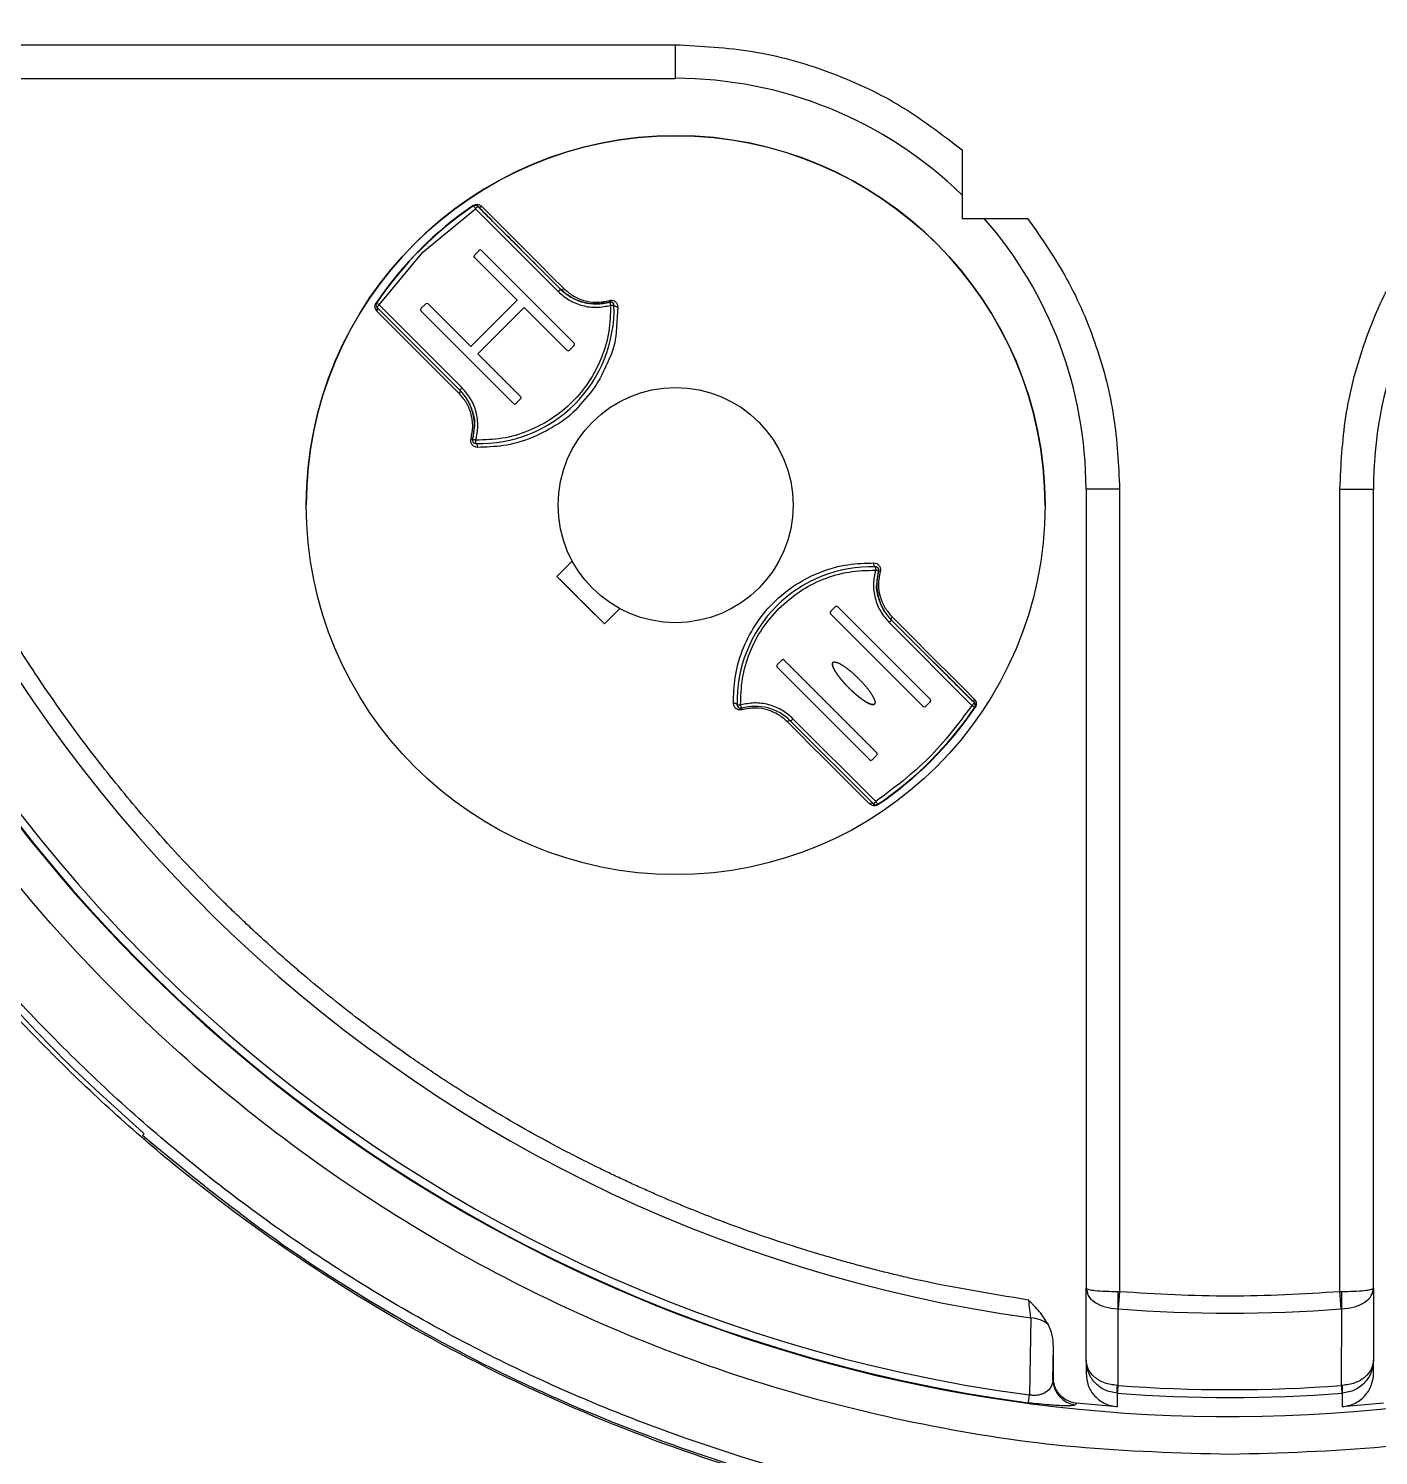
# Model space of a CAD drawing. Header units: millimetres. Extents: x 2016 to 4452, y 736 to 2459.
# Drawn here: x 2653.6 to 2734, y 2129.3 to 2214.3 of the extents above; entities that cross this region are included whole.
import ezdxf

# ---------------------------------------------------------------- set-up
doc = ezdxf.new("R2010")
doc.units = ezdxf.units.MM

msp = doc.modelspace()

# ---------------------------------------------------------------- linework, layer by layer
at = {"color": 7, "linetype": 'Continuous', "lineweight": 25}
for p, q in [((2641.417, 2213.337), (2692.109, 2213.337)), ((2692.109, 2213.337), (2692.109, 2211.337)), ((2641.618, 2211.337), (2692.109, 2211.337)), ((2709.191, 2207.086), (2709.191, 2203)), ((2677.072, 2200.983), (2680.21, 2203.572)), ((2680.098, 2203.738), (2680.085, 2203.758)), ((2680.098, 2203.738), (2680.098, 2203.738)), ((2680.21, 2203.572), (2685.143, 2198.64)), ((2680.352, 2203.714), (2685.284, 2198.781)), ((2680.352, 2203.714), (2680.352, 2203.714)), ((2709.191, 2203), (2713.091, 2203)), ((2674.483, 2197.845), (2677.072, 2200.983)), ((2680.148, 2200.806), (2680.43, 2201.089)), ((2680.572, 2201.089), (2686.087, 2195.574)), ((2682.693, 2198.119), (2680.148, 2200.665)), ((2680.148, 2200.665), (2680.148, 2200.665)), ((2682.693, 2198.119), (2680.148, 2200.665)), ((2685.284, 2198.781), (2685.284, 2198.781)), ((2674.345, 2197.468), (2674.246, 2197.645)), ((2674.283, 2197.845), (2674.283, 2197.845)), ((2674.317, 2197.957), (2674.297, 2197.97)), ((2674.317, 2197.957), (2674.317, 2197.957)), ((2679.274, 2192.771), (2674.341, 2197.703)), ((2679.415, 2192.912), (2674.483, 2197.845)), ((2676.966, 2197.624), (2677.248, 2197.907)), ((2682.481, 2191.968), (2676.966, 2197.483)), ((2676.966, 2197.483), (2676.966, 2197.483)), ((2682.481, 2191.968), (2676.966, 2197.483)), ((2677.39, 2197.907), (2679.935, 2195.362)), ((2679.935, 2195.362), (2682.693, 2198.119)), ((2683.117, 2197.695), (2680.36, 2194.937)), ((2683.117, 2197.695), (2680.36, 2194.937)), ((2682.693, 2198.119), (2682.693, 2198.119)), ((2685.663, 2195.149), (2683.117, 2197.695)), ((2683.117, 2197.695), (2683.117, 2197.695)), ((2685.663, 2195.149), (2683.117, 2197.695)), ((2688.466, 2197.58), (2688.466, 2197.58)), ((2688.69, 2197.735), (2688.59, 2196.224)), ((2680.36, 2194.937), (2682.905, 2192.392)), ((2680.36, 2194.937), (2680.36, 2194.937)), ((2685.663, 2195.149), (2685.663, 2195.149)), ((2686.087, 2195.432), (2685.804, 2195.149)), ((2686.087, 2195.432), (2685.804, 2195.149)), ((2685.804, 2195.149), (2685.804, 2195.149)), ((2686.087, 2195.432), (2686.087, 2195.432)), ((2682.905, 2192.25), (2682.622, 2191.968)), ((2682.905, 2192.25), (2682.622, 2191.968)), ((2682.905, 2192.25), (2682.905, 2192.25)), ((2682.481, 2191.968), (2682.481, 2191.968)), ((2682.622, 2191.968), (2682.622, 2191.968)), ((2680.151, 2190.646), (2680.043, 2189.846)), ((2680.036, 2189.793), (2680.036, 2189.793)), ((2680.23, 2189.592), (2680.236, 2189.792)), ((2716.573, 2186.874), (2716.573, 2139.296)), ((2718.573, 2186.874), (2718.573, 2139.096)), ((2731.694, 2139.096), (2731.694, 2186.874)), ((2733.694, 2139.296), (2733.694, 2186.874)), ((2670.133, 2185.945), (2670.133, 2185.945)), ((2714.133, 2185.898), (2714.133, 2185.898)), ((2685.062, 2181.679), (2685.975, 2182.593)), ((2685.975, 2182.593), (2685.975, 2182.593)), ((2704.036, 2182.251), (2704.03, 2182.051)), ((2704.23, 2182.051), (2704.23, 2182.051)), ((2685.062, 2181.679), (2687.89, 2178.851)), ((2704.115, 2181.197), (2704.223, 2181.998)), ((2688.804, 2179.764), (2687.89, 2178.851)), ((2687.89, 2178.851), (2688.804, 2179.764)), ((2688.804, 2179.764), (2688.804, 2179.764)), ((2701.361, 2179.593), (2701.644, 2179.876)), ((2701.785, 2179.876), (2707.3, 2174.361)), ((2687.89, 2178.851), (2687.89, 2178.851)), ((2706.876, 2173.936), (2701.361, 2179.452)), ((2701.361, 2179.452), (2701.361, 2179.452)), ((2706.876, 2173.936), (2701.361, 2179.452)), ((2704.851, 2178.932), (2709.783, 2173.999)), ((2704.992, 2179.073), (2709.925, 2174.14)), ((2704.992, 2179.073), (2704.992, 2179.073)), ((2698.179, 2176.411), (2698.462, 2176.694)), ((2703.694, 2170.754), (2698.179, 2176.27)), ((2698.179, 2176.27), (2698.179, 2176.27)), ((2703.694, 2170.754), (2698.179, 2176.27)), ((2698.603, 2176.694), (2704.119, 2171.179)), ((2709.921, 2174.376), (2710.027, 2174.185)), ((2695.8, 2174.263), (2695.8, 2174.263)), ((2706.876, 2173.936), (2706.876, 2173.936)), ((2707.3, 2174.219), (2707.018, 2173.936)), ((2707.3, 2174.219), (2707.018, 2173.936)), ((2707.018, 2173.936), (2707.018, 2173.936)), ((2707.3, 2174.219), (2707.3, 2174.219)), ((2709.925, 2174.14), (2709.925, 2174.14)), ((2709.969, 2173.873), (2709.949, 2173.887)), ((2709.983, 2173.999), (2709.983, 2173.999)), ((2703.914, 2168.13), (2698.982, 2173.063)), ((2704.056, 2168.271), (2699.123, 2173.204)), ((2704.119, 2171.037), (2703.836, 2170.754)), ((2704.119, 2171.037), (2703.836, 2170.754)), ((2704.119, 2171.037), (2704.119, 2171.037)), ((2703.694, 2170.754), (2703.694, 2170.754)), ((2703.836, 2170.754), (2703.836, 2170.754)), ((2703.857, 2168.035), (2703.679, 2168.134)), ((2704.168, 2168.106), (2704.181, 2168.086)), ((2660.491, 2148.49), (2660.379, 2148.379)), ((2716.573, 2139.296), (2716.627, 2139.25)), ((2716.573, 2139.296), (2716.64, 2139.075)), ((2716.573, 2135.017), (2716.573, 2139.296)), ((2718.465, 2139.098), (2718.573, 2139.096)), ((2718.573, 2139.096), (2718.492, 2138.067)), ((2731.694, 2139.096), (2731.802, 2139.098)), ((2731.775, 2138.067), (2731.694, 2139.096)), ((2733.694, 2139.296), (2733.694, 2135.017)), ((2718.492, 2138.067), (2718.465, 2138.068)), ((2718.465, 2138.068), (2718.47, 2133.499)), ((2731.802, 2138.068), (2731.775, 2138.067)), ((2731.796, 2133.499), (2731.802, 2138.068)), ((2713.287, 2137.523), (2713.205, 2132.937)), ((2714.601, 2133.846), (2714.633, 2135.811)), ((2714.633, 2133.941), (2714.633, 2135.811)), ((2716.573, 2135.017), (2716.573, 2134.231)), ((2733.694, 2134.231), (2733.694, 2135.017)), ((2718.47, 2133.499), (2718.424, 2133.501)), ((2718.424, 2133.036), (2718.436, 2133.035)), ((2718.424, 2133.036), (2718.426, 2132.234)), ((2731.843, 2133.501), (2731.796, 2133.499)), ((2731.831, 2133.035), (2731.843, 2133.036)), ((2731.841, 2132.234), (2731.843, 2133.036)), ((2715.982, 2132.447), (2715.95, 2132.356)), ((2718.426, 2132.234), (2715.982, 2132.447)), ((2734.285, 2132.447), (2731.841, 2132.234))]:
    msp.add_line(p, q, dxfattribs=at)
at = {"color": 7, "linetype": 'Continuous', "lineweight": 25, "flags": 128}
for points in [[(2680.098, 2203.738), (2680.1, 2203.735), (2680.107, 2203.725), (2680.117, 2203.71), (2680.131, 2203.689), (2680.148, 2203.664), (2680.167, 2203.636), (2680.188, 2203.604), (2680.21, 2203.572)], [(2680.352, 2203.714), (2680.349, 2203.711), (2680.341, 2203.703), (2680.328, 2203.69), (2680.31, 2203.672), (2680.289, 2203.651), (2680.264, 2203.626), (2680.238, 2203.6), (2680.21, 2203.572)], [(2680.587, 2203.71), (2681.07, 2203.228), (2681.592, 2202.705), (2682.153, 2202.144), (2682.751, 2201.546), (2683.385, 2200.912), (2684.052, 2200.245), (2684.751, 2199.546), (2685.48, 2198.817)], [(2685.284, 2198.781), (2685.282, 2198.778), (2685.273, 2198.77), (2685.26, 2198.757), (2685.243, 2198.74), (2685.221, 2198.718), (2685.197, 2198.694), (2685.17, 2198.667), (2685.143, 2198.64)], [(2685.284, 2198.781), (2685.3, 2198.769), (2685.32, 2198.762), (2685.343, 2198.759), (2685.369, 2198.762), (2685.396, 2198.769), (2685.424, 2198.781), (2685.453, 2198.797), (2685.48, 2198.817)], [(2674.317, 2197.957), (2674.32, 2197.954), (2674.33, 2197.948), (2674.345, 2197.938), (2674.365, 2197.924), (2674.391, 2197.907), (2674.419, 2197.887), (2674.45, 2197.866), (2674.483, 2197.845)], [(2674.341, 2197.703), (2674.344, 2197.706), (2674.352, 2197.714), (2674.365, 2197.727), (2674.383, 2197.745), (2674.404, 2197.766), (2674.429, 2197.79), (2674.455, 2197.817), (2674.483, 2197.845)], [(2679.238, 2192.575), (2678.509, 2193.304), (2677.81, 2194.003), (2677.143, 2194.67), (2676.509, 2195.303), (2675.911, 2195.902), (2675.35, 2196.463), (2674.827, 2196.985), (2674.345, 2197.468)], [(2688.209, 2198.012), (2688.21, 2198.008), (2688.213, 2197.997), (2688.218, 2197.979), (2688.225, 2197.955), (2688.233, 2197.926), (2688.242, 2197.893), (2688.252, 2197.857), (2688.262, 2197.819)], [(2688.262, 2197.819), (2688.301, 2197.82), (2688.339, 2197.821), (2688.373, 2197.822), (2688.404, 2197.823), (2688.429, 2197.824), (2688.447, 2197.825), (2688.458, 2197.825), (2688.462, 2197.825)], [(2688.69, 2197.735), (2688.648, 2197.733), (2688.606, 2197.736), (2688.567, 2197.743), (2688.532, 2197.754), (2688.503, 2197.768), (2688.481, 2197.785), (2688.467, 2197.805), (2688.462, 2197.825)], [(2679.274, 2192.771), (2679.286, 2192.754), (2679.293, 2192.735), (2679.295, 2192.711), (2679.293, 2192.686), (2679.286, 2192.659), (2679.274, 2192.63), (2679.258, 2192.602), (2679.238, 2192.575)], [(2679.274, 2192.771), (2679.277, 2192.773), (2679.285, 2192.781), (2679.298, 2192.794), (2679.315, 2192.812), (2679.337, 2192.833), (2679.361, 2192.858), (2679.388, 2192.884), (2679.415, 2192.912)], [(2680.043, 2189.846), (2680.047, 2189.845), (2680.058, 2189.842), (2680.075, 2189.837), (2680.099, 2189.83), (2680.129, 2189.822), (2680.162, 2189.813), (2680.198, 2189.803), (2680.236, 2189.792)], [(2680.23, 2189.592), (2680.25, 2189.587), (2680.27, 2189.574), (2680.287, 2189.552), (2680.301, 2189.523), (2680.312, 2189.488), (2680.319, 2189.448), (2680.322, 2189.407), (2680.32, 2189.364)], [(2718.573, 2186.874), (2718.182, 2186.874), (2717.807, 2186.874), (2717.461, 2186.874), (2717.158, 2186.874), (2716.91, 2186.874), (2716.725, 2186.874), (2716.611, 2186.874), (2716.573, 2186.874)], [(2731.694, 2186.874), (2732.085, 2186.874), (2732.46, 2186.874), (2732.806, 2186.874), (2733.109, 2186.874), (2733.357, 2186.874), (2733.542, 2186.874), (2733.656, 2186.874), (2733.694, 2186.874)], [(2704.036, 2182.251), (2704.016, 2182.256), (2703.997, 2182.27), (2703.979, 2182.292), (2703.965, 2182.321), (2703.954, 2182.356), (2703.947, 2182.395), (2703.944, 2182.437), (2703.946, 2182.479)], [(2704.223, 2181.998), (2704.219, 2181.999), (2704.208, 2182.002), (2704.191, 2182.007), (2704.167, 2182.013), (2704.137, 2182.021), (2704.104, 2182.031), (2704.068, 2182.041), (2704.03, 2182.051)], [(2687.89, 2178.851), (2687.537, 2179.204), (2687.184, 2179.557), (2686.83, 2179.911), (2686.476, 2180.265), (2686.122, 2180.619), (2685.768, 2180.973), (2685.415, 2181.326), (2685.062, 2181.679)], [(2704.992, 2179.073), (2704.99, 2179.07), (2704.981, 2179.062), (2704.968, 2179.049), (2704.951, 2179.032), (2704.929, 2179.01), (2704.905, 2178.986), (2704.878, 2178.959), (2704.851, 2178.932)], [(2704.992, 2179.073), (2704.98, 2179.089), (2704.973, 2179.109), (2704.971, 2179.132), (2704.973, 2179.158), (2704.98, 2179.185), (2704.992, 2179.213), (2705.008, 2179.241), (2705.028, 2179.269)], [(2705.028, 2179.269), (2705.757, 2178.54), (2706.456, 2177.841), (2707.123, 2177.174), (2707.757, 2176.54), (2708.355, 2175.942), (2708.916, 2175.381), (2709.439, 2174.858), (2709.921, 2174.376)], [(2695.804, 2174.018), (2695.799, 2174.039), (2695.785, 2174.058), (2695.763, 2174.076), (2695.734, 2174.09), (2695.699, 2174.101), (2695.66, 2174.108), (2695.618, 2174.111), (2695.576, 2174.109)], [(2695.804, 2174.018), (2695.808, 2174.019), (2695.819, 2174.019), (2695.837, 2174.019), (2695.862, 2174.02), (2695.893, 2174.021), (2695.927, 2174.022), (2695.965, 2174.023), (2696.004, 2174.024)], [(2696.057, 2173.832), (2696.056, 2173.835), (2696.053, 2173.846), (2696.048, 2173.864), (2696.042, 2173.888), (2696.033, 2173.917), (2696.024, 2173.951), (2696.014, 2173.987), (2696.004, 2174.024)], [(2709.925, 2174.14), (2709.922, 2174.138), (2709.914, 2174.13), (2709.901, 2174.117), (2709.883, 2174.099), (2709.862, 2174.077), (2709.838, 2174.053), (2709.811, 2174.027), (2709.783, 2173.999)], [(2709.783, 2173.999), (2709.816, 2173.977), (2709.847, 2173.956), (2709.876, 2173.937), (2709.901, 2173.92), (2709.921, 2173.906), (2709.937, 2173.895), (2709.946, 2173.889), (2709.949, 2173.887)], [(2698.982, 2173.063), (2698.966, 2173.074), (2698.946, 2173.082), (2698.923, 2173.084), (2698.897, 2173.082), (2698.87, 2173.074), (2698.842, 2173.062), (2698.814, 2173.046), (2698.786, 2173.026)], [(2703.679, 2168.134), (2703.197, 2168.616), (2702.674, 2169.138), (2702.113, 2169.7), (2701.515, 2170.298), (2700.881, 2170.931), (2700.214, 2171.599), (2699.515, 2172.298), (2698.786, 2173.026)], [(2698.982, 2173.063), (2698.985, 2173.065), (2698.993, 2173.073), (2699.006, 2173.086), (2699.023, 2173.104), (2699.045, 2173.125), (2699.069, 2173.15), (2699.096, 2173.176), (2699.123, 2173.204)], [(2703.914, 2168.13), (2703.917, 2168.133), (2703.925, 2168.141), (2703.938, 2168.154), (2703.956, 2168.171), (2703.977, 2168.193), (2704.002, 2168.217), (2704.028, 2168.244), (2704.056, 2168.271)], [(2704.168, 2168.106), (2704.166, 2168.109), (2704.159, 2168.118), (2704.149, 2168.134), (2704.135, 2168.154), (2704.118, 2168.179), (2704.099, 2168.208), (2704.078, 2168.239), (2704.056, 2168.271)], [(2714.633, 2133.941), (2714.615, 2133.888), (2714.601, 2133.846)], [(2713.144, 2132.475), (2713.146, 2132.489), (2713.149, 2132.517), (2713.155, 2132.557), (2713.162, 2132.61), (2713.17, 2132.675), (2713.18, 2132.751), (2713.192, 2132.839), (2713.205, 2132.937)], [(2718.47, 2133.499), (2718.463, 2133.401), (2718.457, 2133.313), (2718.451, 2133.236), (2718.446, 2133.17), (2718.442, 2133.117), (2718.439, 2133.076), (2718.437, 2133.049), (2718.436, 2133.035)], [(2731.831, 2133.035), (2731.83, 2133.049), (2731.828, 2133.076), (2731.825, 2133.117), (2731.821, 2133.17), (2731.816, 2133.236), (2731.81, 2133.313), (2731.804, 2133.401), (2731.796, 2133.499)]]:
    msp.add_lwpolyline(points, dxfattribs=at)
at = {"color": 7, "linetype": 'Continuous', "lineweight": 25}
for radius in [22, 7]:
    msp.add_circle((2692.133, 2185.922), radius, dxfattribs=at)
for centre, radius, start, end in [((2725.133, 2223.127), 91.48, 295.79271, 180), ((2725.133, 2223.127), 90.341, 353.64897, 186.35103), ((2725.133, 2223.127), 89.875, 353.64897, 186.35103), ((2725.133, 2223.127), 85.319, 353.33017, 186.66983), ((2725.133, 2223.127), 91.48, 180, 290.22656), ((2692.109, 2186.874), 24.464, 45.7131, 90), ((2725.133, 2223.127), 90.976, 188.79238, 262.46584), ((2725.133, 2223.127), 86.42, 189.2043, 262.12076), ((2725.133, 2223.127), 91.441, 188.79238, 262.46584), ((2692.133, 2185.922), 22, 359.93876, 179.93876), ((2692.133, 2185.922), 21.524, 124.039, 145.96101), ((2692.133, 2185.922), 21.5, 124.039, 145.96101), ((2692.133, 2185.922), 21.5, 124.039, 145.96101), ((2680.21, 2203.572), 0.2, 45, 124.039), ((2680.472, 2203.85), 0.182, 228.62275, 309.53632), ((2692.109, 2186.874), 24.464, 0, 41.23805), ((2758.158, 2186.874), 24.464, 138.76195, 180), ((2680.218, 2200.736), 0.1, 135, 225), ((2680.218, 2200.736), 0.1, 179.93876, 225), ((2680.501, 2201.018), 0.1, 45, 135), ((2687.406, 2200.902), 3, 225, 285.53097), ((2674.483, 2197.845), 0.2, 145.96101, 225), ((2674.204, 2197.583), 0.182, 320.52206, 40.08436), ((2677.036, 2197.554), 0.1, 135, 225), ((2677.036, 2197.554), 0.1, 179.93876, 225), ((2677.319, 2197.836), 0.1, 45, 135), ((2680.466, 2197.589), 8, 268.3094, 1.69061), ((2687.529, 2197.905), 0.689, 8.91012, 16.87572), ((2688.262, 2197.819), 0.2, 45, 105.53097), ((2688.262, 2197.819), 0.2, 1.69061, 45), ((2685.734, 2195.22), 0.1, 225, 315), ((2685.734, 2195.22), 0.1, 225, 315), ((2686.017, 2195.503), 0.1, 315, 45), ((2686.017, 2195.503), 0.1, 315, 359.93876), ((2677.153, 2190.649), 3, 344.46904, 45), ((2682.835, 2192.321), 0.1, 315, 45), ((2682.835, 2192.321), 0.1, 315, 359.93876), ((2682.552, 2192.038), 0.1, 225, 315), ((2682.552, 2192.038), 0.1, 225, 315), ((2680.15, 2190.526), 0.689, 253.12457, 261.08826), ((2680.236, 2189.792), 0.2, 164.46904, 225), ((2680.236, 2189.792), 0.2, 225, 268.3094), ((2703.8, 2174.254), 8, 88.3094, 181.69061), ((2704.03, 2182.051), 0.2, 45, 88.3094), ((2704.03, 2182.051), 0.2, 344.46904, 45), ((2707.114, 2181.194), 3, 164.46904, 225), ((2704.117, 2181.317), 0.688, 73.124, 81.09101), ((2701.431, 2179.522), 0.1, 135, 225), ((2701.431, 2179.522), 0.1, 179.93876, 225), ((2701.714, 2179.805), 0.1, 45, 135), ((2698.25, 2176.34), 0.1, 135, 225), ((2698.25, 2176.34), 0.1, 179.93876, 225), ((2698.532, 2176.623), 0.1, 45, 135), ((2710.061, 2174.26), 0.182, 140.46383, 221.37738), ((2696.004, 2174.024), 0.2, 181.69061, 225), ((2696.004, 2174.024), 0.2, 225, 285.53097), ((2696.861, 2170.941), 3, 45, 105.53097), ((2696.738, 2173.938), 0.689, 188.91062, 196.87572), ((2692.133, 2185.922), 21.5, 304.039, 325.96101), ((2692.133, 2185.922), 21.524, 304.039, 325.96101), ((2706.947, 2174.007), 0.1, 225, 315), ((2706.947, 2174.007), 0.1, 225, 315), ((2707.23, 2174.29), 0.1, 315, 45), ((2707.23, 2174.29), 0.1, 315, 359.93876), ((2709.783, 2173.999), 0.2, 325.96101, 45), ((2704.048, 2171.108), 0.1, 315, 45), ((2704.048, 2171.108), 0.1, 315, 359.93876), ((2703.765, 2170.825), 0.1, 225, 315), ((2703.765, 2170.825), 0.1, 225, 315), ((2703.795, 2167.993), 0.182, 49.91552, 129.47781), ((2704.056, 2168.271), 0.2, 225, 304.039), ((2739.8, 2138.583), 21.341, 178.61808, 181.38192), ((2710.467, 2138.583), 21.341, 358.61808, 1.3819), ((2725.133, 2223.127), 85.319, 265.53552, 274.46448), ((2713.203, 2135.754), 1.772, 50.3646, 87.29391), ((2716.101, 2133.849), 1.5, 180.08872, 264.21159), ((2721.133, 2133.269), 2.719, 175.08834, 184.91166), ((2725.133, 2223.127), 90.341, 265.74841, 274.25159), ((2725.133, 2223.127), 89.875, 265.74841, 274.25159), ((2729.134, 2133.269), 2.719, 355.08834, 4.91166)]:
    msp.add_arc(centre, radius, start, end, dxfattribs=at)
for points in [[(2725.133, 2307.414), (2722.171, 2307.323), (2716.245, 2307.143), (2707.456, 2305.688), (2698.863, 2303.383), (2690.562, 2300.168), (2682.645, 2296.102), (2675.2, 2291.224), (2668.31, 2285.59), (2662.051, 2279.263), (2656.493, 2272.311), (2651.697, 2264.813), (2647.717, 2256.852), (2644.599, 2248.516), (2642.37, 2239.898), (2641.078, 2231.095), (2640.654, 2222.197), (2641.163, 2216.29), (2641.417, 2213.337)], [(2808.85, 2213.337), (2809.104, 2216.29), (2809.613, 2222.197), (2809.189, 2231.095), (2807.897, 2239.898), (2805.668, 2248.516), (2802.55, 2256.852), (2798.57, 2264.813), (2793.774, 2272.311), (2788.216, 2279.263), (2781.957, 2285.59), (2775.067, 2291.224), (2767.622, 2296.102), (2759.705, 2300.168), (2751.404, 2303.383), (2742.811, 2305.688), (2734.022, 2307.143), (2728.096, 2307.323), (2725.133, 2307.414)], [(2725.133, 2129.387), (2722.066, 2129.474), (2715.931, 2129.648), (2706.816, 2131.052), (2697.878, 2133.277), (2689.203, 2136.385), (2680.874, 2140.323), (2672.97, 2145.06), (2665.57, 2150.549), (2658.742, 2156.737), (2652.555, 2163.564), (2647.066, 2170.965), (2642.329, 2178.868), (2638.39, 2187.197), (2635.282, 2195.873), (2633.057, 2204.811), (2631.654, 2213.925), (2631.48, 2220.06), (2631.393, 2223.128)], [(2818.874, 2223.128), (2818.787, 2220.06), (2818.613, 2213.925), (2817.21, 2204.811), (2814.985, 2195.873), (2811.877, 2187.197), (2807.938, 2178.868), (2803.201, 2170.965), (2797.712, 2163.564), (2791.525, 2156.737), (2784.697, 2150.549), (2777.297, 2145.06), (2769.393, 2140.323), (2761.064, 2136.385), (2752.389, 2133.277), (2743.451, 2131.052), (2734.336, 2129.648), (2728.201, 2129.474), (2725.133, 2129.387)], [(2692.109, 2213.337), (2693.657, 2213.259), (2696.752, 2213.104), (2701.244, 2211.836), (2705.493, 2209.905), (2707.958, 2208.026), (2709.191, 2207.086)], [(2714.344, 2125.454), (2710.692, 2125.978), (2703.389, 2127.026), (2692.746, 2130.146), (2682.503, 2134.354), (2672.802, 2139.709), (2663.763, 2146.114), (2655.501, 2153.495), (2648.12, 2161.757), (2641.715, 2170.797), (2636.36, 2180.497), (2632.152, 2190.74), (2629.032, 2201.383), (2627.984, 2208.687), (2627.46, 2212.338)], [(2707.801, 2125.657), (2704.507, 2126.343), (2697.919, 2127.716), (2688.367, 2131.037), (2679.183, 2135.241), (2670.48, 2140.376), (2662.343, 2146.366), (2654.859, 2153.153), (2648.103, 2160.667), (2642.149, 2168.829), (2637.05, 2177.554), (2632.886, 2186.755), (2629.606, 2196.321), (2628.262, 2202.916), (2627.589, 2206.213)], [(2685.284, 2198.781), (2684.32, 2199.745), (2682.391, 2201.674), (2681.031, 2203.034), (2680.352, 2203.714)], [(2713.091, 2203), (2713.918, 2201.812), (2715.572, 2199.437), (2717.262, 2195.423), (2718.369, 2191.21), (2718.505, 2188.319), (2718.573, 2186.874)], [(2731.694, 2186.874), (2731.762, 2188.319), (2731.898, 2191.21), (2733.005, 2195.423), (2734.695, 2199.437), (2736.348, 2201.812), (2737.175, 2203)], [(2709.925, 2174.14), (2709.245, 2174.82), (2707.885, 2176.18), (2705.957, 2178.109), (2704.992, 2179.073)], [(2709.783, 2173.999), (2708.966, 2172.907), (2707.332, 2170.723), (2705.148, 2169.089), (2704.056, 2168.271)], [(2650.496, 2158.485), (2652.072, 2156.73), (2655.225, 2153.219), (2658.735, 2150.066), (2660.491, 2148.49)], [(2708.105, 2125.708), (2705.192, 2126.296), (2699.364, 2127.472), (2690.87, 2130.224), (2682.641, 2133.672), (2674.77, 2137.872), (2667.269, 2142.717), (2662.676, 2146.492), (2660.379, 2148.379)], [(2718.573, 2139.096), (2720.76, 2138.968), (2725.133, 2138.712), (2729.507, 2138.968), (2731.694, 2139.096)]]:
    msp.add_open_spline(points, degree=3, dxfattribs=at)
for points, knots in [([(2713.159, 2138.584), (2710.78, 2138.974), (2708.088, 2139.415), (2705.128, 2140.115), (2704.209, 2140.341), (2703.292, 2140.579), (2702.378, 2140.826), (2701.466, 2141.084), (2700.828, 2141.272), (2700.223, 2141.454), (2699.174, 2141.776), (2697.592, 2142.294), (2695.811, 2142.927), (2694.265, 2143.509), (2693.022, 2144.004), (2691.991, 2144.433), (2691.2, 2144.771), (2690.412, 2145.117), (2689.627, 2145.471), (2688.846, 2145.832), (2688.301, 2146.092), (2687.782, 2146.342), (2686.717, 2146.863), (2685.018, 2147.736), (2683.008, 2148.844), (2680.813, 2150.126), (2678.58, 2151.526), (2676.508, 2152.928), (2675.265, 2153.812), (2674.204, 2154.588), (2673.039, 2155.463), (2671.516, 2156.663), (2670.249, 2157.709), (2669.237, 2158.576), (2668.468, 2159.25), (2667.707, 2159.933), (2666.954, 2160.625), (2666.21, 2161.327), (2665.697, 2161.822), (2665.243, 2162.266), (2663.775, 2163.715), (2661.405, 2166.229), (2658.417, 2169.779), (2655.811, 2173.21), (2653.49, 2176.613), (2651.233, 2180.279), (2648.447, 2185.359), (2645.393, 2192.203), (2642.591, 2200.539), (2641.462, 2206.282), (2640.898, 2209.153)], [0, 0, 0, 0, 0.066905, 0.07567, 0.084434, 0.093199, 0.101963, 0.110727, 0.119491, 0.120425, 0.128278, 0.149963, 0.166623, 0.180753, 0.195817, 0.203781, 0.211745, 0.219709, 0.227673, 0.235637, 0.243601, 0.24445, 0.251616, 0.276532, 0.297465, 0.315335, 0.34708, 0.370638, 0.384759, 0.389435, 0.407138, 0.425205, 0.443272, 0.452736, 0.4622, 0.471663, 0.481127, 0.490591, 0.500054, 0.500928, 0.50821, 0.557321, 0.596775, 0.636995, 0.676885, 0.711064, 0.756485, 0.837657, 0.918828, 1, 1, 1, 1]), ([(2680.085, 2203.758), (2680.098, 2203.766), (2680.125, 2203.783), (2680.185, 2203.809), (2680.285, 2203.832), (2680.447, 2203.818), (2680.531, 2203.753), (2680.587, 2203.71)], [0, 0, 0, 0, 0.057749, 0.117154, 0.251526, 0.501174, 1, 1, 1, 1]), ([(2680.352, 2203.714), (2680.327, 2203.733), (2680.289, 2203.764), (2680.214, 2203.775), (2680.159, 2203.768), (2680.125, 2203.754), (2680.109, 2203.745), (2680.102, 2203.74), (2680.098, 2203.738)], [0, 0, 0, 0, 0.500032, 0.773163, 0.911126, 0.959646, 0.980448, 1, 1, 1, 1]), ([(2685.143, 2198.64), (2685.353, 2198.458), (2685.782, 2198.09), (2686.583, 2197.775), (2687.436, 2197.655), (2687.99, 2197.765), (2688.262, 2197.819)], [0, 0, 0, 0, 0.245589, 0.5, 0.754411, 1, 1, 1, 1]), ([(2688.209, 2198.012), (2687.937, 2197.96), (2687.376, 2197.852), (2686.572, 2197.989), (2685.845, 2198.295), (2685.478, 2198.613), (2685.284, 2198.781)], [0, 0, 0, 0, 0.242664, 0.499933, 0.73499, 1, 1, 1, 1]), ([(2685.48, 2198.817), (2685.647, 2198.671), (2685.98, 2198.379), (2686.641, 2198.092), (2687.4, 2197.957), (2687.925, 2198.056), (2688.187, 2198.105)], [0, 0, 0, 0, 0.24976, 0.500155, 0.750188, 1, 1, 1, 1]), ([(2674.246, 2197.645), (2674.244, 2197.65), (2674.223, 2197.685), (2674.225, 2197.771), (2674.245, 2197.869), (2674.271, 2197.93), (2674.288, 2197.957), (2674.297, 2197.97)], [0, 0, 0, 0, 0.064166, 0.529622, 0.780974, 0.892035, 1, 1, 1, 1]), ([(2688.262, 2197.819), (2688.247, 2197.294), (2688.217, 2196.234), (2687.763, 2194.69), (2687.026, 2193.269), (2686.018, 2192.036), (2684.786, 2191.029), (2683.365, 2190.292), (2681.821, 2189.838), (2680.76, 2189.808), (2680.236, 2189.792)], [0, 0, 0, 0, 0.123694, 0.25, 0.376306, 0.5, 0.623694, 0.75, 0.876306, 1, 1, 1, 1]), ([(2688.187, 2198.105), (2688.219, 2198.112), (2688.284, 2198.125), (2688.38, 2198.114), (2688.468, 2198.083), (2688.569, 2198.019), (2688.664, 2197.904), (2688.682, 2197.791), (2688.69, 2197.735)], [0, 0, 0, 0, 0.123692, 0.250213, 0.373441, 0.501044, 0.749966, 1, 1, 1, 1]), ([(2688.462, 2197.825), (2688.462, 2197.834), (2688.46, 2197.86), (2688.444, 2197.911), (2688.409, 2197.961), (2688.357, 2197.998), (2688.308, 2198.016), (2688.258, 2198.022), (2688.224, 2198.015), (2688.209, 2198.012)], [0, 0, 0, 0, 0.085805, 0.25106, 0.500516, 0.655876, 0.788505, 0.901538, 1, 1, 1, 1]), ([(2688.59, 2196.224), (2688.589, 2196.209), (2688.555, 2195.679), (2688.416, 2195.104), (2688.157, 2194.593), (2688.154, 2194.586)], [0, 0, 0, 0, 0.026888, 0.987039, 1, 1, 1, 1]), ([(2688.154, 2194.586), (2687.929, 2194.074), (2687.48, 2193.053), (2686.712, 2192.194), (2686.33, 2191.765)], [0, 0, 0, 0, 0.501469, 1, 1, 1, 1]), ([(2679.95, 2189.867), (2679.999, 2190.13), (2680.098, 2190.655), (2679.963, 2191.414), (2679.676, 2192.075), (2679.384, 2192.408), (2679.238, 2192.575)], [0, 0, 0, 0, 0.249812, 0.499845, 0.75024, 1, 1, 1, 1]), ([(2679.274, 2192.771), (2679.444, 2192.576), (2679.764, 2192.21), (2680.052, 2191.482), (2680.191, 2190.943), (2680.151, 2190.651), (2680.151, 2190.646)], [0, 0, 0, 0, 0.348132, 0.656893, 0.994853, 1, 1, 1, 1]), ([(2680.236, 2189.792), (2680.29, 2190.065), (2680.4, 2190.619), (2680.28, 2191.472), (2679.965, 2192.273), (2679.596, 2192.701), (2679.415, 2192.912)], [0, 0, 0, 0, 0.245589, 0.5, 0.754411, 1, 1, 1, 1]), ([(2686.33, 2191.765), (2686.324, 2191.759), (2685.957, 2191.302), (2684.971, 2190.618), (2683.469, 2189.833), (2681.865, 2189.402), (2680.836, 2189.377), (2680.32, 2189.364)], [0, 0, 0, 0, 0.0036459, 0.252446, 0.5014447, 0.7503042, 1, 1, 1, 1]), ([(2680.32, 2189.364), (2680.264, 2189.373), (2680.151, 2189.39), (2680.037, 2189.486), (2679.972, 2189.586), (2679.941, 2189.674), (2679.93, 2189.771), (2679.943, 2189.835), (2679.95, 2189.867)], [0, 0, 0, 0, 0.2496018, 0.4982962, 0.6255893, 0.7486287, 0.8757219, 1, 1, 1, 1]), ([(2695.576, 2174.109), (2695.588, 2174.624), (2695.612, 2175.653), (2696.048, 2177.249), (2696.81, 2178.778), (2697.909, 2180.143), (2699.273, 2181.243), (2700.803, 2182.006), (2702.4, 2182.442), (2703.43, 2182.467), (2703.946, 2182.479)], [0, 0, 0, 0, 0.125198, 0.2499957, 0.3751716, 0.4997698, 0.6246825, 0.749695, 0.8746376, 1, 1, 1, 1]), ([(2698.285, 2179.77), (2698.677, 2180.119), (2699.47, 2180.825), (2700.904, 2181.549), (2702.444, 2182.006), (2703.505, 2182.036), (2704.03, 2182.051)], [0, 0, 0, 0, 0.247388, 0.5, 0.752612, 1, 1, 1, 1]), ([(2704.03, 2182.051), (2703.976, 2181.779), (2703.866, 2181.224), (2703.986, 2180.372), (2704.301, 2179.571), (2704.67, 2179.142), (2704.851, 2178.932)], [0, 0, 0, 0, 0.245589, 0.5, 0.754411, 1, 1, 1, 1]), ([(2703.946, 2182.479), (2704.002, 2182.47), (2704.115, 2182.453), (2704.23, 2182.358), (2704.294, 2182.258), (2704.325, 2182.169), (2704.336, 2182.073), (2704.323, 2182.008), (2704.316, 2181.976)], [0, 0, 0, 0, 0.249602, 0.498296, 0.625589, 0.748629, 0.875722, 1, 1, 1, 1]), ([(2704.223, 2181.998), (2704.226, 2182.013), (2704.233, 2182.046), (2704.227, 2182.097), (2704.209, 2182.146), (2704.172, 2182.198), (2704.122, 2182.233), (2704.072, 2182.248), (2704.045, 2182.25), (2704.036, 2182.251)], [0, 0, 0, 0, 0.098526, 0.211663, 0.344444, 0.500006, 0.749377, 0.913544, 1, 1, 1, 1]), ([(2704.992, 2179.073), (2704.822, 2179.267), (2704.502, 2179.633), (2704.214, 2180.362), (2704.075, 2180.901), (2704.115, 2181.193), (2704.115, 2181.197)], [0, 0, 0, 0, 0.348132, 0.656893, 0.994853, 1, 1, 1, 1]), ([(2704.316, 2181.976), (2704.267, 2181.714), (2704.168, 2181.189), (2704.303, 2180.43), (2704.59, 2179.769), (2704.883, 2179.435), (2705.028, 2179.269)], [0, 0, 0, 0, 0.249812, 0.499845, 0.75024, 1, 1, 1, 1]), ([(2696.004, 2174.024), (2696.019, 2174.549), (2696.049, 2175.611), (2696.506, 2177.151), (2697.23, 2178.585), (2697.936, 2179.378), (2698.285, 2179.77)], [0, 0, 0, 0, 0.247388, 0.5, 0.752612, 1, 1, 1, 1]), ([(2703.977, 2174.078), (2703.968, 2174.071), (2703.947, 2174.054), (2703.895, 2174.043), (2703.838, 2174.048), (2703.783, 2174.061), (2703.74, 2174.074), (2703.698, 2174.09), (2703.656, 2174.108), (2703.615, 2174.127), (2703.575, 2174.147), (2703.522, 2174.176), (2703.469, 2174.206), (2703.405, 2174.246), (2703.355, 2174.279), (2703.292, 2174.321), (2703.23, 2174.364), (2703.158, 2174.418), (2703.086, 2174.473), (2703.015, 2174.529), (2702.945, 2174.586), (2702.875, 2174.644), (2702.807, 2174.703), (2702.739, 2174.764), (2702.65, 2174.845), (2702.563, 2174.928), (2702.477, 2175.012), (2702.413, 2175.076), (2702.35, 2175.141), (2702.267, 2175.229), (2702.185, 2175.318), (2702.106, 2175.408), (2702.047, 2175.477), (2701.989, 2175.546), (2701.932, 2175.617), (2701.876, 2175.688), (2701.822, 2175.76), (2701.769, 2175.834), (2701.726, 2175.896), (2701.684, 2175.959), (2701.652, 2176.01), (2701.621, 2176.061), (2701.591, 2176.114), (2701.563, 2176.167), (2701.537, 2176.221), (2701.522, 2176.256), (2701.508, 2176.291), (2701.498, 2176.319), (2701.486, 2176.355), (2701.473, 2176.407), (2701.467, 2176.466), (2701.479, 2176.522), (2701.494, 2176.543), (2701.502, 2176.553)], [0, 0, 0, 0, 0.009206, 0.021042, 0.042226, 0.054406, 0.066579, 0.07875, 0.090919, 0.103087, 0.115254, 0.127421, 0.151759, 0.163926, 0.188261, 0.200427, 0.224762, 0.249095, 0.273429, 0.297762, 0.322096, 0.346429, 0.370762, 0.395095, 0.419428, 0.468097, 0.49243, 0.516763, 0.541096, 0.565429, 0.614098, 0.638431, 0.662764, 0.687097, 0.711431, 0.735764, 0.760098, 0.784431, 0.808766, 0.820932, 0.845267, 0.857434, 0.869601, 0.89394, 0.906108, 0.918276, 0.92436, 0.93653, 0.942614, 0.954789, 0.979347, 0.989891, 1, 1, 1, 1]), ([(2701.473, 2176.456), (2701.473, 2176.438), (2701.473, 2176.405), (2701.485, 2176.359), (2701.499, 2176.316), (2701.515, 2176.273), (2701.532, 2176.232), (2701.552, 2176.191), (2701.572, 2176.15), (2701.6, 2176.097), (2701.631, 2176.045), (2701.67, 2175.981), (2701.699, 2175.936), (2701.728, 2175.893), (2701.75, 2175.862), (2701.776, 2175.825), (2701.798, 2175.794), (2701.82, 2175.763), (2701.842, 2175.733), (2701.87, 2175.697), (2701.897, 2175.661), (2701.925, 2175.626), (2701.953, 2175.59), (2701.982, 2175.555), (2702.011, 2175.52), (2702.04, 2175.486), (2702.069, 2175.451), (2702.108, 2175.405), (2702.148, 2175.36), (2702.188, 2175.315), (2702.219, 2175.282), (2702.249, 2175.248), (2702.29, 2175.204), (2702.332, 2175.16), (2702.373, 2175.117), (2702.405, 2175.084), (2702.437, 2175.052), (2702.479, 2175.01), (2702.522, 2174.967), (2702.566, 2174.925), (2702.599, 2174.894), (2702.631, 2174.863), (2702.665, 2174.832), (2702.709, 2174.791), (2702.754, 2174.751), (2702.799, 2174.711), (2702.833, 2174.681), (2702.867, 2174.652), (2702.901, 2174.622), (2702.936, 2174.593), (2702.971, 2174.564), (2703.006, 2174.536), (2703.041, 2174.508), (2703.077, 2174.48), (2703.113, 2174.452), (2703.149, 2174.425), (2703.185, 2174.398), (2703.222, 2174.371), (2703.258, 2174.345), (2703.295, 2174.319), (2703.333, 2174.293), (2703.383, 2174.26), (2703.434, 2174.228), (2703.486, 2174.197), (2703.538, 2174.167), (2703.592, 2174.138), (2703.646, 2174.112), (2703.68, 2174.097), (2703.715, 2174.083), (2703.744, 2174.073), (2703.78, 2174.062), (2703.831, 2174.049), (2703.89, 2174.042), (2703.947, 2174.054), (2703.967, 2174.07), (2703.977, 2174.078)], [0, 0, 0, 0, 0.014584, 0.027115, 0.03964, 0.052161, 0.064681, 0.0772, 0.089719, 0.102237, 0.127277, 0.139795, 0.164832, 0.171091, 0.183609, 0.196126, 0.208644, 0.214902, 0.22742, 0.239937, 0.252455, 0.264972, 0.27749, 0.290007, 0.302525, 0.315042, 0.327559, 0.340077, 0.365112, 0.377629, 0.390147, 0.402664, 0.415182, 0.440217, 0.452734, 0.465252, 0.477769, 0.490286, 0.515321, 0.527839, 0.540356, 0.552874, 0.565391, 0.577908, 0.602944, 0.615461, 0.627978, 0.640496, 0.653013, 0.665531, 0.678048, 0.690566, 0.703083, 0.7156, 0.728118, 0.740635, 0.753153, 0.76567, 0.778188, 0.790705, 0.803223, 0.815741, 0.840778, 0.853296, 0.865814, 0.890855, 0.903374, 0.915893, 0.922153, 0.934674, 0.940933, 0.95346, 0.978726, 0.989579, 1, 1, 1, 1]), ([(2701.502, 2176.553), (2701.511, 2176.56), (2701.532, 2176.576), (2701.585, 2176.587), (2701.641, 2176.582), (2701.696, 2176.57), (2701.739, 2176.556), (2701.781, 2176.54), (2701.823, 2176.522), (2701.864, 2176.503), (2701.904, 2176.483), (2701.958, 2176.454), (2702.01, 2176.424), (2702.074, 2176.385), (2702.125, 2176.352), (2702.187, 2176.31), (2702.249, 2176.266), (2702.322, 2176.213), (2702.394, 2176.158), (2702.465, 2176.102), (2702.535, 2176.044), (2702.604, 2175.986), (2702.672, 2175.927), (2702.74, 2175.867), (2702.829, 2175.785), (2702.917, 2175.702), (2703.003, 2175.618), (2703.066, 2175.554), (2703.13, 2175.489), (2703.213, 2175.402), (2703.294, 2175.313), (2703.374, 2175.222), (2703.433, 2175.153), (2703.491, 2175.084), (2703.547, 2175.013), (2703.603, 2174.942), (2703.657, 2174.87), (2703.71, 2174.797), (2703.753, 2174.734), (2703.795, 2174.672), (2703.827, 2174.621), (2703.858, 2174.569), (2703.888, 2174.517), (2703.916, 2174.463), (2703.942, 2174.409), (2703.957, 2174.374), (2703.972, 2174.339), (2703.982, 2174.311), (2703.993, 2174.275), (2704.006, 2174.223), (2704.012, 2174.164), (2704.001, 2174.108), (2703.985, 2174.088), (2703.977, 2174.078)], [0, 0, 0, 0, 0.009206, 0.021042, 0.042226, 0.054406, 0.066579, 0.07875, 0.090919, 0.103087, 0.115254, 0.127421, 0.151759, 0.163926, 0.188261, 0.200427, 0.224762, 0.249095, 0.273429, 0.297762, 0.322096, 0.346429, 0.370762, 0.395095, 0.419428, 0.468097, 0.49243, 0.516763, 0.541096, 0.565429, 0.614098, 0.638431, 0.662764, 0.687097, 0.711431, 0.735764, 0.760098, 0.784431, 0.808766, 0.820932, 0.845267, 0.857434, 0.869601, 0.89394, 0.906108, 0.918276, 0.92436, 0.93653, 0.942614, 0.954789, 0.979347, 0.989891, 1, 1, 1, 1]), ([(2696.079, 2173.738), (2696.047, 2173.732), (2695.982, 2173.719), (2695.886, 2173.73), (2695.798, 2173.76), (2695.697, 2173.825), (2695.602, 2173.94), (2695.584, 2174.052), (2695.576, 2174.109)], [0, 0, 0, 0, 0.123692, 0.250213, 0.373441, 0.501044, 0.749966, 1, 1, 1, 1]), ([(2699.123, 2173.204), (2698.913, 2173.385), (2698.484, 2173.754), (2697.683, 2174.069), (2696.831, 2174.189), (2696.276, 2174.078), (2696.004, 2174.024)], [0, 0, 0, 0, 0.245589, 0.5, 0.754411, 1, 1, 1, 1]), ([(2698.786, 2173.026), (2698.62, 2173.172), (2698.286, 2173.464), (2697.625, 2173.751), (2696.866, 2173.887), (2696.341, 2173.788), (2696.079, 2173.738)], [0, 0, 0, 0, 0.24976, 0.500155, 0.750188, 1, 1, 1, 1]), ([(2709.949, 2173.887), (2709.952, 2173.891), (2709.956, 2173.898), (2709.965, 2173.915), (2709.979, 2173.949), (2709.986, 2174.004), (2709.975, 2174.078), (2709.944, 2174.116), (2709.925, 2174.14)], [0, 0, 0, 0, 0.019949, 0.041211, 0.090998, 0.233378, 0.500651, 1, 1, 1, 1]), ([(2710.027, 2174.185), (2710.034, 2174.142), (2710.044, 2174.075), (2710.021, 2173.974), (2709.995, 2173.914), (2709.978, 2173.887), (2709.969, 2173.873)], [0, 0, 0, 0, 0.4973705, 0.7659569, 0.8846321, 1, 1, 1, 1]), ([(2704.181, 2168.086), (2704.168, 2168.077), (2704.141, 2168.06), (2704.081, 2168.034), (2703.983, 2168.013), (2703.897, 2168.011), (2703.861, 2168.033), (2703.857, 2168.035)], [0, 0, 0, 0, 0.107574, 0.218232, 0.46854, 0.933582, 1, 1, 1, 1]), ([(2716.627, 2139.25), (2716.667, 2139.238), (2716.769, 2139.205), (2717.124, 2139.153), (2717.718, 2139.11), (2718.221, 2139.102), (2718.465, 2139.098)], [0, 0, 0, 0, 0.160391, 0.409006, 0.713334, 1, 1, 1, 1]), ([(2716.64, 2139.075), (2716.656, 2139), (2716.704, 2138.773), (2717.075, 2138.446), (2717.69, 2138.149), (2718.205, 2138.095), (2718.465, 2138.068)], [0, 0, 0, 0, 0.138516, 0.419018, 0.706474, 1, 1, 1, 1]), ([(2731.802, 2139.098), (2732.046, 2139.102), (2732.548, 2139.11), (2733.146, 2139.153), (2733.491, 2139.205), (2733.664, 2139.252), (2733.684, 2139.281), (2733.694, 2139.296)], [0, 0, 0, 0, 0.2420737, 0.4990881, 0.7090215, 0.8444749, 1, 1, 1, 1]), ([(2731.802, 2138.068), (2732.062, 2138.095), (2732.576, 2138.149), (2733.197, 2138.445), (2733.615, 2138.841), (2733.668, 2139.145), (2733.694, 2139.296)], [0, 0, 0, 0, 0.257797, 0.5102609, 0.7566206, 1, 1, 1, 1]), ([(2713.287, 2137.523), (2713.27, 2137.68), (2713.237, 2137.996), (2713.185, 2138.387), (2713.159, 2138.584)], [0, 0, 0, 0, 0.498002, 1, 1, 1, 1]), ([(2714.333, 2137.118), (2714.167, 2137.385), (2713.916, 2137.785), (2713.544, 2138.188), (2713.344, 2138.396), (2713.239, 2138.503), (2713.184, 2138.558), (2713.167, 2138.576), (2713.161, 2138.582), (2713.159, 2138.584)], [0, 0, 0, 0, 0.49931, 0.749558, 0.871896, 0.959867, 0.987646, 0.995751, 1, 1, 1, 1]), ([(2714.633, 2135.811), (2714.622, 2136.038), (2714.599, 2136.492), (2714.422, 2136.91), (2714.333, 2137.118)], [0, 0, 0, 0, 0.501105, 1, 1, 1, 1]), ([(2718.424, 2133.501), (2718.169, 2133.538), (2717.663, 2133.61), (2717.057, 2133.977), (2716.65, 2134.462), (2716.598, 2134.833), (2716.573, 2135.017)], [0, 0, 0, 0, 0.257822, 0.510246, 0.756601, 1, 1, 1, 1]), ([(2718.424, 2133.036), (2718.169, 2133.084), (2717.663, 2133.178), (2717.057, 2133.658), (2716.65, 2134.292), (2716.598, 2134.776), (2716.573, 2135.017)], [0, 0, 0, 0, 0.257822, 0.510246, 0.756601, 1, 1, 1, 1]), ([(2733.694, 2135.017), (2733.669, 2134.833), (2733.617, 2134.462), (2733.21, 2133.977), (2732.604, 2133.61), (2732.098, 2133.538), (2731.843, 2133.501)], [0, 0, 0, 0, 0.243399, 0.489754, 0.742178, 1, 1, 1, 1]), ([(2733.694, 2135.017), (2733.669, 2134.776), (2733.617, 2134.292), (2733.21, 2133.658), (2732.604, 2133.178), (2732.098, 2133.084), (2731.843, 2133.036)], [0, 0, 0, 0, 0.243399, 0.489754, 0.742178, 1, 1, 1, 1]), ([(2714.601, 2133.846), (2714.598, 2133.805), (2714.58, 2133.588), (2714.442, 2133.281), (2714.132, 2133.047), (2713.953, 2132.982), (2713.946, 2132.979), (2713.917, 2132.969), (2713.814, 2132.938), (2713.646, 2132.908), (2713.407, 2132.906), (2713.272, 2132.926), (2713.205, 2132.937)], [0, 0, 0, 0, 0.0938433, 0.4997809, 0.7491368, 0.7495324, 0.7524039, 0.7601218, 0.7883567, 0.8879299, 0.9439491, 1, 1, 1, 1]), ([(2715.982, 2132.447), (2715.803, 2132.485), (2715.442, 2132.56), (2715.018, 2132.895), (2714.774, 2133.269), (2714.655, 2133.619), (2714.641, 2133.83), (2714.633, 2133.941)], [0, 0, 0, 0, 0.246443, 0.49945, 0.712469, 0.849556, 1, 1, 1, 1]), ([(2716.573, 2134.231), (2716.6, 2133.981), (2716.654, 2133.481), (2717.082, 2132.83), (2717.695, 2132.366), (2718.189, 2132.277), (2718.426, 2132.234)], [0, 0, 0, 0, 0.250413, 0.500189, 0.760934, 1, 1, 1, 1]), ([(2731.841, 2132.234), (2732.078, 2132.277), (2732.572, 2132.366), (2733.189, 2132.831), (2733.567, 2133.431), (2733.686, 2133.922), (2733.693, 2134.171), (2733.694, 2134.231)], [0, 0, 0, 0, 0.239019, 0.499755, 0.749419, 0.939689, 1, 1, 1, 1]), ([(2715.95, 2132.356), (2715.915, 2132.335), (2715.848, 2132.295), (2715.409, 2132.285), (2714.903, 2132.303), (2714.401, 2132.338), (2713.808, 2132.392), (2713.363, 2132.448), (2713.144, 2132.475)], [0, 0, 0, 0, 0.259348, 0.499082, 0.628512, 0.7489, 0.876507, 1, 1, 1, 1])]:
    msp.add_open_spline(points, degree=3, knots=knots, dxfattribs=at)

doc.saveas('drawing.dxf')
